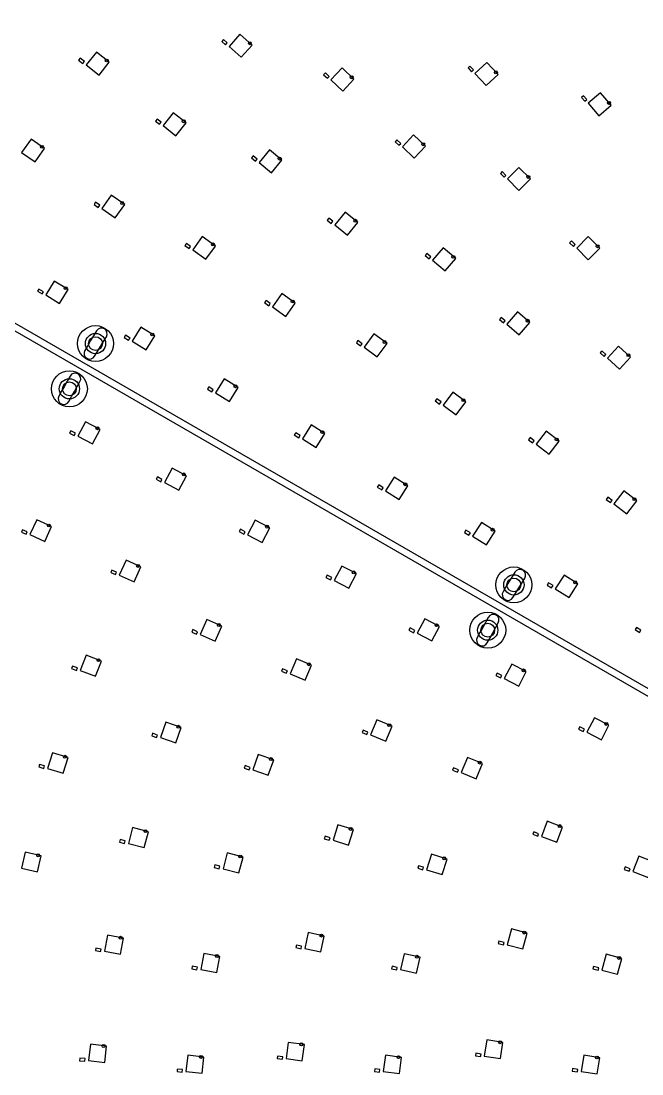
# Model space of a CAD drawing. Header units: millimetres. Extents: x -854 to 854, y -854 to 854.
# Drawn here: x -470.6 to -280.6, y 44.1 to 366.5 of the extents above; entities that cross this region are included whole.
import ezdxf

# ---------------------------------------------------------------- set-up
doc = ezdxf.new("R2010")
doc.units = ezdxf.units.MM
for name, color, linetype in [('CAP', 30, 'Continuous'), ('LED', 7, 'Continuous'), ('LED-GND', 7, 'Continuous'), ('MOUNT', 1, 'Continuous'), ('MOUNT-SYSTEM', 4, 'Continuous'), ('OUTLINE', 2, 'Continuous')]:
    doc.layers.add(name, color=color, linetype=linetype)

msp = doc.modelspace()

# ---------------------------------------------------------------- linework, layer by layer
at = {"layer": 'CAP'}
for points in [[(-407.45, 359.85), (-408.64, 360.92), (-409.17, 360.32), (-407.98, 359.25), (-407.45, 359.85)], [(-451.21, 354.16), (-452.47, 355.15), (-452.96, 354.52), (-451.71, 353.53), (-451.21, 354.16)], [(-332.08, 351.56), (-333.18, 352.73), (-333.76, 352.18), (-332.67, 351.01), (-332.08, 351.56)], [(-376.26, 349.6), (-377.43, 350.69), (-377.97, 350.11), (-376.81, 349.01), (-376.26, 349.6)], [(-297.43, 342.48), (-298.48, 343.69), (-299.08, 343.17), (-298.04, 341.96), (-297.43, 342.48)], [(-427.68, 335.55), (-428.93, 336.54), (-429.43, 335.92), (-428.18, 334.92), (-427.68, 335.55)], [(-354.36, 329.09), (-355.53, 330.18), (-356.08, 329.6), (-354.91, 328.51), (-354.36, 329.09)], [(-398.32, 324.24), (-399.56, 325.25), (-400.06, 324.64), (-398.83, 323.62), (-398.32, 324.24)], [(-322.19, 319.29), (-323.32, 320.43), (-323.89, 319.86), (-322.76, 318.73), (-322.19, 319.29)], [(-446.47, 310.12), (-447.78, 311.03), (-448.24, 310.38), (-446.93, 309.46), (-446.47, 310.12)], [(-375.13, 305.21), (-376.37, 306.22), (-376.87, 305.6), (-375.64, 304.59), (-375.13, 305.21)], [(-418.67, 297.49), (-419.97, 298.43), (-420.44, 297.78), (-419.14, 296.84), (-418.67, 297.49)], [(-300.98, 298.08), (-302.11, 299.21), (-302.68, 298.65), (-301.55, 297.52), (-300.98, 298.08)], [(-345.15, 294.32), (-346.37, 295.37), (-346.89, 294.76), (-345.68, 293.72), (-345.15, 294.32)], [(-463.74, 283.63), (-465.11, 284.47), (-465.53, 283.79), (-464.16, 282.95), (-463.74, 283.63)], [(-394.29, 280.02), (-395.59, 280.95), (-396.05, 280.3), (-394.75, 279.37), (-394.29, 280.02)], [(-322.41, 274.76), (-323.63, 275.8), (-324.15, 275.19), (-322.94, 274.15), (-322.41, 274.76)], [(-437.23, 269.47), (-438.59, 270.32), (-439.01, 269.64), (-437.66, 268.8), (-437.23, 269.47)], [(-366.18, 267.71), (-367.47, 268.66), (-367.95, 268.01), (-366.66, 267.06), (-366.18, 267.71)], [(-291.58, 264.4), (-292.76, 265.48), (-293.3, 264.89), (-292.12, 263.81), (-291.58, 264.4)], [(-411.76, 253.63), (-413.12, 254.48), (-413.54, 253.8), (-412.18, 252.95), (-411.76, 253.63)], [(-342.05, 249.89), (-343.33, 250.84), (-343.81, 250.2), (-342.52, 249.25), (-342.05, 249.89)], [(-453.92, 240.3), (-455.33, 241.06), (-455.71, 240.35), (-454.3, 239.6), (-453.92, 240.3)], [(-385.16, 239.59), (-386.52, 240.45), (-386.95, 239.77), (-385.59, 238.92), (-385.16, 239.59)], [(-313.51, 237.98), (-314.78, 238.96), (-315.27, 238.32), (-314, 237.35), (-313.51, 237.98)], [(-427.46, 226.16), (-428.87, 226.91), (-429.25, 226.21), (-427.84, 225.45), (-427.46, 226.16)], [(-359.76, 223.63), (-361.12, 224.48), (-361.54, 223.81), (-360.19, 222.96), (-359.76, 223.63)], [(-289.71, 219.72), (-290.98, 220.69), (-291.47, 220.06), (-290.2, 219.08), (-289.71, 219.72)], [(-468.67, 210.1), (-470.12, 210.76), (-470.45, 210.03), (-469, 209.37), (-468.67, 210.1)], [(-401.99, 210.14), (-403.41, 210.89), (-403.78, 210.18), (-402.37, 209.43), (-401.99, 210.14)], [(-333.06, 209.75), (-334.41, 210.61), (-334.84, 209.94), (-333.49, 209.08), (-333.06, 209.75)], [(-441.34, 197.72), (-442.8, 198.38), (-443.13, 197.65), (-441.67, 196.99), (-441.34, 197.72)], [(-375.47, 196.12), (-376.88, 196.87), (-377.26, 196.16), (-375.84, 195.42), (-375.47, 196.12)], [(-307.76, 193.63), (-309.11, 194.49), (-309.54, 193.82), (-308.19, 192.96), (-307.76, 193.63)], [(-350.07, 179.93), (-351.49, 180.66), (-351.86, 179.96), (-350.44, 179.22), (-350.07, 179.93)], [(-280.9, 179.97), (-282.24, 180.84), (-282.67, 180.17), (-281.33, 179.3), (-280.9, 179.97)], [(-416.57, 179.51), (-418.04, 180.15), (-418.36, 179.42), (-416.89, 178.78), (-416.57, 179.51)], [(-453.33, 168.43), (-454.82, 168.99), (-455.11, 168.24), (-453.61, 167.68), (-453.33, 168.43)], [(-389.08, 167.52), (-390.54, 168.16), (-390.86, 167.42), (-389.4, 166.78), (-389.08, 167.52)], [(-323.46, 166.07), (-324.88, 166.81), (-325.25, 166.1), (-323.83, 165.36), (-323.46, 166.07)], [(-428.82, 147.88), (-430.33, 148.41), (-430.6, 147.65), (-429.09, 147.12), (-428.82, 147.88)], [(-364.42, 148.73), (-365.9, 149.34), (-366.21, 148.6), (-364.73, 147.99), (-364.42, 148.73)], [(-298.17, 149.62), (-299.6, 150.35), (-299.96, 149.64), (-298.53, 148.91), (-298.17, 149.62)], [(-463.37, 138.42), (-464.9, 138.88), (-465.13, 138.12), (-463.6, 137.65), (-463.37, 138.42)], [(-400.51, 137.97), (-402.02, 138.5), (-402.28, 137.74), (-400.77, 137.22), (-400.51, 137.97)], [(-336.71, 137.25), (-338.19, 137.86), (-338.49, 137.12), (-337.01, 136.51), (-336.71, 137.25)], [(-376, 116.4), (-377.53, 116.88), (-377.77, 116.12), (-376.24, 115.64), (-376, 116.4)], [(-312.18, 117.64), (-313.67, 118.21), (-313.96, 117.46), (-312.46, 116.89), (-312.18, 117.64)], [(-438.67, 115.42), (-440.22, 115.83), (-440.43, 115.06), (-438.88, 114.65), (-438.67, 115.42)], [(-409.7, 107.66), (-411.24, 108.07), (-411.45, 107.3), (-409.9, 106.88), (-409.7, 107.66)], [(-347.39, 107.38), (-348.91, 107.86), (-349.15, 107.1), (-347.63, 106.62), (-347.39, 107.38)], [(-284.17, 106.89), (-285.66, 107.46), (-285.95, 106.71), (-284.46, 106.14), (-284.17, 106.89)], [(-322.76, 84.36), (-324.31, 84.78), (-324.52, 84), (-322.97, 83.59), (-322.76, 84.36)], [(-446.07, 82.32), (-447.65, 82.61), (-447.79, 81.83), (-446.22, 81.53), (-446.07, 82.32)], [(-384.71, 83.19), (-386.28, 83.54), (-386.45, 82.75), (-384.89, 82.41), (-384.71, 83.19)], [(-416.6, 76.74), (-418.17, 77.04), (-418.32, 76.25), (-416.75, 75.95), (-416.6, 76.74)], [(-355.42, 76.7), (-356.99, 77.04), (-357.16, 76.26), (-355.6, 75.92), (-355.42, 76.7)], [(-293.79, 76.6), (-295.33, 77.01), (-295.54, 76.24), (-293.99, 75.82), (-293.79, 76.6)], [(-450.98, 48.75), (-452.57, 48.93), (-452.66, 48.13), (-451.07, 47.96), (-450.98, 48.75)], [(-390.5, 49.34), (-392.09, 49.55), (-392.19, 48.76), (-390.6, 48.55), (-390.5, 49.34)], [(-329.81, 50.16), (-331.39, 50.41), (-331.52, 49.62), (-329.94, 49.37), (-329.81, 50.16)], [(-421.17, 45.39), (-422.76, 45.57), (-422.85, 44.78), (-421.26, 44.6), (-421.17, 45.39)], [(-360.76, 45.43), (-362.34, 45.64), (-362.45, 44.84), (-360.86, 44.63), (-360.76, 45.43)], [(-300.18, 45.47), (-301.76, 45.72), (-301.89, 44.93), (-300.31, 44.68), (-300.18, 45.47)]]:
    msp.add_lwpolyline(points, dxfattribs=at)
at = {"layer": 'LED'}
for points in [[(-403.19, 355.46), (-399.86, 359.2), (-403.6, 362.52), (-406.92, 358.78), (-403.19, 355.46)], [(-446.71, 350.02), (-443.61, 353.94), (-447.53, 357.05), (-450.63, 353.12), (-446.71, 350.02)], [(-372.12, 345.1), (-368.7, 348.75), (-372.35, 352.17), (-375.76, 348.52), (-372.12, 345.1)], [(-328.24, 346.8), (-324.59, 350.22), (-328.01, 353.87), (-331.66, 350.45), (-328.24, 346.8)], [(-293.79, 337.56), (-290, 340.82), (-293.27, 344.61), (-297.05, 341.35), (-293.79, 337.56)], [(-423.17, 331.42), (-420.07, 335.34), (-423.99, 338.44), (-427.1, 334.52), (-423.17, 331.42)], [(-466.3, 323.46), (-463.43, 327.55), (-467.53, 330.42), (-470.4, 326.32), (-466.3, 323.46)], [(-350.22, 324.59), (-346.8, 328.24), (-350.45, 331.66), (-353.87, 328.01), (-350.22, 324.59)], [(-393.89, 320.02), (-390.72, 323.89), (-394.58, 327.06), (-397.75, 323.19), (-393.89, 320.02)], [(-318.2, 314.66), (-314.66, 318.2), (-318.2, 321.73), (-321.73, 318.2), (-318.2, 314.66)], [(-441.73, 306.25), (-438.86, 310.35), (-442.96, 313.21), (-445.82, 309.12), (-441.73, 306.25)], [(-370.7, 300.99), (-367.53, 304.86), (-371.39, 308.03), (-374.56, 304.16), (-370.7, 300.99)], [(-413.98, 293.58), (-411.06, 297.64), (-415.13, 300.55), (-418.04, 296.49), (-413.98, 293.58)], [(-296.98, 293.45), (-293.45, 296.98), (-296.98, 300.52), (-300.52, 296.98), (-296.98, 293.45)], [(-340.82, 290), (-337.56, 293.79), (-341.35, 297.06), (-344.61, 293.27), (-340.82, 290)], [(-458.79, 280.05), (-456.16, 284.3), (-460.42, 286.93), (-463.04, 282.67), (-458.79, 280.05)], [(-389.59, 276.1), (-386.68, 280.17), (-390.74, 283.08), (-393.65, 279.01), (-389.59, 276.1)], [(-318.08, 270.44), (-314.82, 274.23), (-318.61, 277.49), (-321.87, 273.7), (-318.08, 270.44)], [(-432.29, 265.87), (-429.65, 270.12), (-433.9, 272.76), (-436.54, 268.51), (-432.29, 265.87)], [(-361.54, 263.72), (-358.57, 267.75), (-362.6, 270.72), (-365.57, 266.69), (-361.54, 263.72)], [(-287.38, 259.95), (-284.01, 263.63), (-287.69, 267.01), (-291.07, 263.33), (-287.38, 259.95)], [(-406.81, 250.03), (-404.17, 254.28), (-408.42, 256.92), (-411.06, 252.67), (-406.81, 250.03)], [(-337.4, 245.91), (-334.44, 249.93), (-338.46, 252.9), (-341.43, 248.88), (-337.4, 245.91)], [(-448.75, 237.03), (-446.4, 241.44), (-450.81, 243.8), (-453.16, 239.39), (-448.75, 237.03)], [(-380.24, 235.97), (-377.58, 240.2), (-381.81, 242.86), (-384.47, 238.63), (-380.24, 235.97)], [(-308.95, 233.91), (-305.9, 237.88), (-309.87, 240.92), (-312.91, 236.96), (-308.95, 233.91)], [(-422.3, 222.89), (-419.94, 227.3), (-424.35, 229.65), (-426.71, 225.24), (-422.3, 222.89)], [(-354.84, 220.01), (-352.18, 224.24), (-356.41, 226.9), (-359.07, 222.67), (-354.84, 220.01)], [(-285.15, 215.65), (-282.1, 219.62), (-286.07, 222.66), (-289.11, 218.69), (-285.15, 215.65)], [(-463.3, 207.17), (-461.23, 211.73), (-465.79, 213.79), (-467.85, 209.24), (-463.3, 207.17)], [(-396.81, 206.89), (-394.47, 211.31), (-398.89, 213.65), (-401.23, 209.23), (-396.81, 206.89)], [(-328.16, 206.1), (-325.47, 210.31), (-329.69, 213), (-332.37, 208.78), (-328.16, 206.1)], [(-435.97, 194.79), (-433.91, 199.34), (-438.46, 201.41), (-440.52, 196.85), (-435.97, 194.79)], [(-370.29, 192.87), (-367.95, 197.3), (-372.37, 199.63), (-374.71, 195.21), (-370.29, 192.87)], [(-302.86, 189.98), (-300.17, 194.19), (-304.39, 196.88), (-307.07, 192.66), (-302.86, 189.98)], [(-411.16, 176.66), (-409.16, 181.24), (-413.74, 183.24), (-415.74, 178.66), (-411.16, 176.66)], [(-344.87, 176.71), (-342.56, 181.15), (-347, 183.45), (-349.31, 179.02), (-344.87, 176.71)], [(-447.78, 165.86), (-446.01, 170.54), (-450.69, 172.3), (-452.46, 167.62), (-447.78, 165.86)], [(-383.66, 164.66), (-381.67, 169.25), (-386.25, 171.25), (-388.25, 166.66), (-383.66, 164.66)], [(-318.26, 162.86), (-315.95, 167.29), (-320.39, 169.6), (-322.7, 165.17), (-318.26, 162.86)], [(-423.21, 145.44), (-421.56, 150.16), (-426.28, 151.81), (-427.93, 147.09), (-423.21, 145.44)], [(-358.96, 145.98), (-357.05, 150.6), (-361.67, 152.51), (-363.58, 147.89), (-358.96, 145.98)], [(-292.94, 146.45), (-290.67, 150.91), (-295.12, 153.18), (-297.39, 148.72), (-292.94, 146.45)], [(-457.66, 136.22), (-456.21, 141), (-461, 142.45), (-462.45, 137.67), (-457.66, 136.22)], [(-394.9, 135.53), (-393.25, 140.25), (-397.96, 141.9), (-399.62, 137.18), (-394.9, 135.53)], [(-331.24, 134.5), (-329.33, 139.12), (-333.95, 141.03), (-335.86, 136.41), (-331.24, 134.5)], [(-432.9, 113.41), (-431.6, 118.24), (-436.43, 119.53), (-437.73, 114.7), (-432.9, 113.41)], [(-370.32, 114.14), (-368.81, 118.91), (-373.58, 120.41), (-375.09, 115.64), (-370.32, 114.14)], [(-306.64, 115.03), (-304.85, 119.7), (-309.52, 121.49), (-311.31, 116.82), (-306.64, 115.03)], [(-465.59, 105.99), (-464.46, 110.86), (-469.33, 112), (-470.46, 107.13), (-465.59, 105.99)], [(-403.92, 105.64), (-402.63, 110.47), (-407.46, 111.77), (-408.75, 106.94), (-403.92, 105.64)], [(-341.71, 105.12), (-340.2, 109.89), (-344.97, 111.39), (-346.47, 106.62), (-341.71, 105.12)], [(-278.64, 104.28), (-276.84, 108.95), (-281.51, 110.74), (-283.3, 106.07), (-278.64, 104.28)], [(-378.86, 81.43), (-377.77, 86.31), (-382.66, 87.39), (-383.74, 82.51), (-378.86, 81.43)], [(-316.99, 82.35), (-315.69, 87.18), (-320.52, 88.47), (-321.82, 83.64), (-316.99, 82.35)], [(-440.16, 80.74), (-439.23, 85.65), (-444.15, 86.58), (-445.08, 81.67), (-440.16, 80.74)], [(-410.69, 75.16), (-409.76, 80.07), (-414.67, 81), (-415.6, 76.09), (-410.69, 75.16)], [(-349.57, 74.94), (-348.48, 79.82), (-353.37, 80.9), (-354.45, 76.02), (-349.57, 74.94)], [(-288.01, 74.58), (-286.72, 79.41), (-291.55, 80.71), (-292.84, 75.88), (-288.01, 74.58)], [(-444.97, 47.62), (-444.41, 52.59), (-449.37, 53.15), (-449.93, 48.18), (-444.97, 47.62)], [(-384.51, 48.1), (-383.86, 53.06), (-388.82, 53.71), (-389.47, 48.75), (-384.51, 48.1)], [(-323.86, 48.76), (-323.08, 53.7), (-328.02, 54.48), (-328.8, 49.55), (-323.86, 48.76)], [(-415.15, 44.26), (-414.59, 49.23), (-419.56, 49.79), (-420.12, 44.82), (-415.15, 44.26)], [(-354.77, 44.18), (-354.12, 49.14), (-359.07, 49.79), (-359.73, 44.84), (-354.77, 44.18)], [(-294.23, 44.07), (-293.45, 49.01), (-298.38, 49.79), (-299.17, 44.85), (-294.23, 44.07)]]:
    msp.add_lwpolyline(points, dxfattribs=at)
at = {"layer": 'LED-GND'}
for centre in [(-400.57, 359.76), (-444.34, 354.46), (-369.39, 349.33), (-325.24, 350.84), (-290.63, 341.47), (-420.81, 335.86), (-347.49, 328.82), (-464.2, 328.03), (-391.44, 324.42), (-315.33, 318.8), (-439.63, 310.82), (-368.25, 305.39), (-411.82, 298.12), (-294.12, 297.59), (-338.28, 294.34), (-456.96, 284.73), (-387.44, 280.65), (-315.54, 274.77), (-430.44, 270.55), (-359.33, 268.24), (-284.7, 264.21), (-404.96, 254.71), (-335.19, 250.43), (-447.21, 241.82), (-378.37, 240.64), (-306.65, 238.39), (-420.76, 227.68), (-352.97, 224.68), (-282.85, 220.12), (-462.07, 212.05), (-395.29, 211.69), (-326.26, 210.75), (-434.75, 199.67), (-368.77, 197.67), (-300.96, 194.63), (-410.01, 181.56), (-343.38, 181.52), (-446.87, 170.81), (-382.51, 169.56), (-316.77, 167.66), (-291.49, 151.27), (-422.43, 150.41), (-357.9, 150.9), (-457.09, 141.22), (-394.11, 140.5), (-330.18, 139.42), (-369.69, 119.13), (-305.71, 119.98), (-432.49, 118.42), (-465.35, 111.02), (-403.51, 110.66), (-341.08, 110.11), (-316.58, 87.36), (-440.13, 85.77), (-378.66, 86.46), (-410.65, 80.19), (-349.37, 79.96), (-287.6, 79.6), (-445.31, 52.64), (-384.76, 53.13), (-323.97, 53.79), (-415.49, 49.28), (-355.01, 49.21), (-294.34, 49.1)]:
    msp.add_circle(centre, 0.45, dxfattribs=at)
at = {"layer": 'MOUNT'}
for centre, radius in [((-447.79, 267.77), 5.5), ((-447.79, 267.77), 3.1), ((-447.79, 267.77), 2.11), ((-455.79, 253.91), 5.5), ((-455.79, 253.91), 3.1), ((-455.79, 253.91), 2.11), ((-319.75, 193.85), 5.5), ((-319.75, 193.85), 3.1), ((-319.75, 193.85), 2.11), ((-327.75, 179.99), 5.5), ((-327.75, 179.99), 3.1), ((-327.75, 179.99), 2.11)]:
    msp.add_circle(centre, radius, dxfattribs=at)
at = {"layer": 'MOUNT-SYSTEM'}
for p, q in [((-584.2, 336.14), (-196.22, 112.13)), ((-195.22, 113.87), (-583.2, 337.87))]:
    msp.add_line(p, q, dxfattribs=at)
for points in [[(-447.47, 271.68), (-448.38, 270.17), (-449.29, 268.67), (-450.18, 267.16), (-451.08, 265.65)], [(-444.48, 269.86), (-444.25, 270.51), (-444.28, 271.18), (-444.56, 271.79), (-445.07, 272.26), (-445.72, 272.5), (-446.39, 272.47), (-447, 272.19), (-447.47, 271.68), (-447.47, 271.68), (-447.47, 271.68), (-447.47, 271.68), (-447.47, 271.68)], [(-448.06, 263.87), (-447.17, 265.37), (-446.28, 266.87), (-445.38, 268.37), (-444.48, 269.86)], [(-451.08, 265.65), (-451.31, 264.99), (-451.26, 264.32), (-450.98, 263.72), (-450.46, 263.25), (-449.8, 263.03), (-449.13, 263.07), (-448.53, 263.35), (-448.06, 263.87), (-448.06, 263.87), (-448.06, 263.87), (-448.06, 263.87), (-448.06, 263.87)], [(-452.55, 256.1), (-452.33, 256.76), (-452.38, 257.43), (-452.68, 258.03), (-453.21, 258.49), (-453.87, 258.7), (-454.54, 258.65), (-455.14, 258.35), (-455.59, 257.83), (-455.59, 257.83), (-455.59, 257.83), (-455.59, 257.83), (-455.59, 257.83)], [(-455.59, 257.83), (-456.46, 256.3), (-457.31, 254.77), (-458.16, 253.23), (-459.01, 251.69)], [(-455.94, 250.01), (-455.1, 251.54), (-454.26, 253.06), (-453.4, 254.58), (-452.55, 256.1)], [(-459.01, 251.69), (-459.22, 251.03), (-459.16, 250.36), (-458.85, 249.76), (-458.32, 249.32), (-457.65, 249.11), (-456.99, 249.17), (-456.39, 249.48), (-455.94, 250.01), (-455.94, 250.01), (-455.94, 250.01), (-455.94, 250.01), (-455.94, 250.01)], [(-319.41, 197.76), (-320.33, 196.26), (-321.25, 194.76), (-322.16, 193.25), (-323.06, 191.74)], [(-316.43, 195.91), (-316.19, 196.56), (-316.22, 197.23), (-316.49, 197.85), (-317, 198.32), (-317.65, 198.56), (-318.32, 198.54), (-318.93, 198.26), (-319.41, 197.76), (-319.41, 197.76), (-319.41, 197.76), (-319.41, 197.76), (-319.41, 197.76)], [(-320.05, 189.96), (-319.15, 191.45), (-318.25, 192.94), (-317.35, 194.43), (-316.43, 195.91)], [(-323.06, 191.74), (-323.29, 191.09), (-323.25, 190.42), (-322.96, 189.81), (-322.44, 189.34), (-321.79, 189.11), (-321.12, 189.15), (-320.51, 189.44), (-320.05, 189.96)], [(-327.58, 183.91), (-328.43, 182.37), (-329.28, 180.84), (-330.13, 179.29), (-330.96, 177.75)], [(-324.53, 182.2), (-324.31, 182.86), (-324.37, 183.53), (-324.67, 184.13), (-325.2, 184.58), (-325.86, 184.79), (-326.53, 184.74), (-327.12, 184.44), (-327.58, 183.91), (-327.58, 183.91), (-327.58, 183.91), (-327.58, 183.91), (-327.58, 183.91)], [(-327.88, 176.09), (-327.05, 177.62), (-326.22, 179.15), (-325.37, 180.68), (-324.53, 182.2)], [(-330.96, 177.75), (-331.16, 177.08), (-331.1, 176.41), (-330.78, 175.82), (-330.25, 175.38), (-329.58, 175.18), (-328.92, 175.24), (-328.32, 175.55), (-327.88, 176.09)]]:
    msp.add_lwpolyline(points, dxfattribs=at)
at = {"layer": 'OUTLINE'}
for p, q in [((-584.2, 336.13), (-196.22, 112.13)), ((-195.22, 113.86), (-583.2, 337.87))]:
    msp.add_line(p, q, dxfattribs=at)
for radius, start, end in [(676, 120.0848, 149.9152), (674, 120.085, 149.915)]:
    msp.add_arc((0, 0), radius, start, end, dxfattribs=at)

doc.saveas('drawing.dxf')
